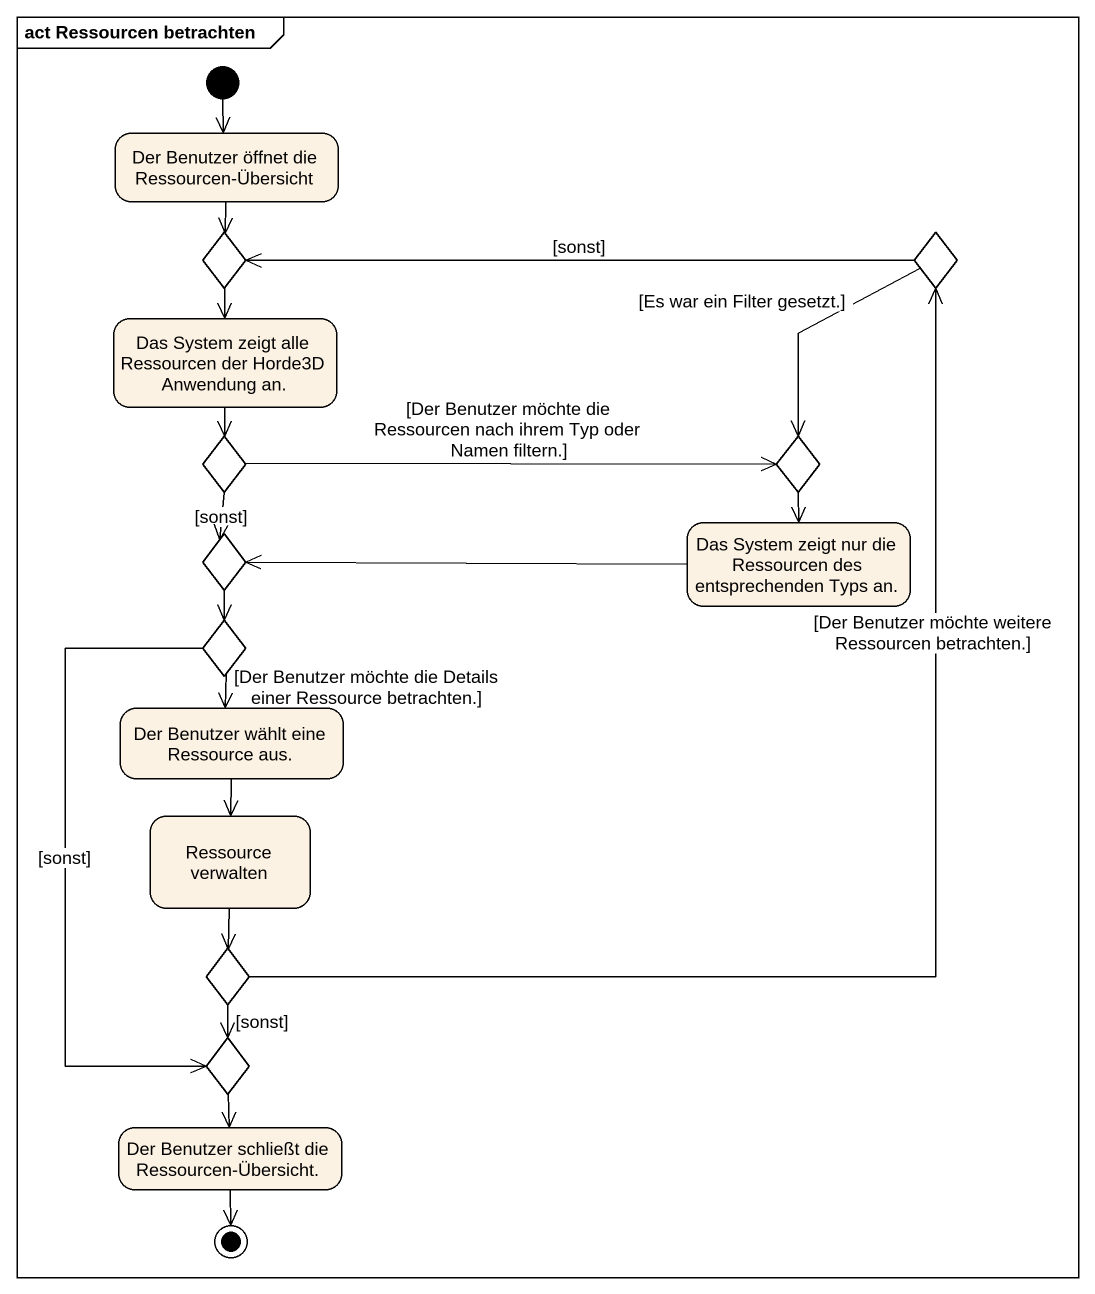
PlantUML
@startuml
mainframe act Ressourcen betrachten
hide empty description
state "Der Benutzer öffnet die Ressourcen-Übersicht" as Der_Benutzer_öffnet_die
state choice1 <<choice>>
state choice2 <<choice>>
state "Das System zeigt alle Ressourcen der Horde3D Anwendung an." as Das_System_zeigt_alle
state choice3 <<choice>>
state choice4 <<choice>>
state "Das System zeigt nur die Ressourcen des entsprechenden Typs an." as Das_System_zeigt_nur_die
state choice5 <<choice>>
state choice6 <<choice>>
state "Der Benutzer wählt eine Ressource aus." as Der_Benutzer_wählt_eine
state "Ressource verwalten" as Ressource_verwalten
state choice7 <<choice>>
state choice8 <<choice>>
state "Der Benutzer schließt die Ressourcen-Übersicht." as Der_Benutzer_schließt_die
[*] --> Der_Benutzer_öffnet_die
Der_Benutzer_öffnet_die --> choice1
choice1 --> Das_System_zeigt_alle
choice2 -left-> choice1 : [sonst]
choice2 --> choice4 : [Es war ein Filter gesetzt.]
Das_System_zeigt_alle --> choice3
choice3 -right-> choice4 : [Der Benutzer möchte die Ressourcen nach ihrem Typ oder Namen filtern.]
choice3 --> choice5 : [sonst]
choice4 --> Das_System_zeigt_nur_die
Das_System_zeigt_nur_die -left-> choice5
choice5 --> choice6
choice6 --> Der_Benutzer_wählt_eine : [Der Benutzer möchte die Details einer Ressource betrachten.]
choice6 --> choice8 : [sonst]
Der_Benutzer_wählt_eine --> Ressource_verwalten
Ressource_verwalten --> choice7
choice7 -up-> choice2 : [Der Benutzer möchte weitere Ressourcen betrachten.]
choice7 --> choice8 : [sonst]
choice8 --> Der_Benutzer_schließt_die
Der_Benutzer_schließt_die --> [*]
@enduml
